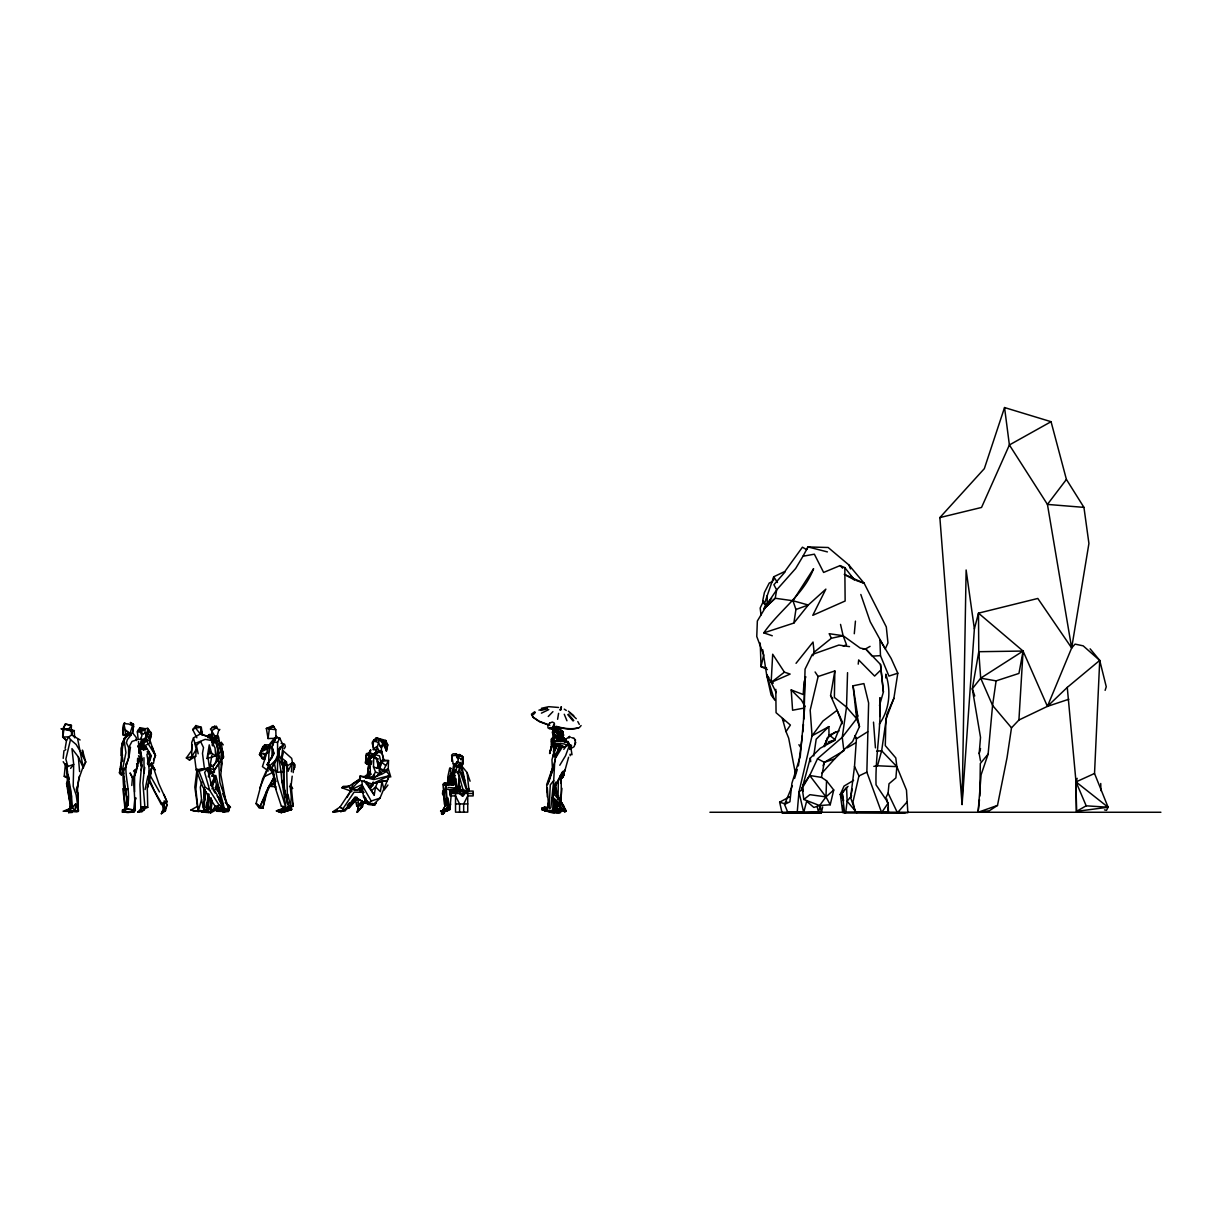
<?xml version="1.0" encoding="UTF-8"?>
<svg xmlns="http://www.w3.org/2000/svg" width="1222" height="1222" viewBox="0 0 1222 1222"><rect width="100%" height="100%" fill="white"/><g stroke="black" fill="none" stroke-linecap="round" stroke-linejoin="round"><path stroke-width="1.5" d="M205.082 789.458L205.067 798.883L203.326 807.467M294.93 767.569L294.945 764.483L293.708 765.323M377.308 776.214L379.095 773.465L375.536 772.044L373.489 766.897L373.856 754.264L376.773 751.469L381.508 750.995L383.907 760.435M457.776 762.467L458.235 759.442L455.943 755.242L456.402 753.867L453.118 753.806L451.59 755.104L453.225 763.949L454.813 764.132L457.776 761.596L459.716 762.803M272.032 755.44L272.048 746.871L275.989 736.24L279.09 738.76L279.731 737.996L283.076 745.313L281.259 759.717L277.776 751.927L279.93 747.375L283.076 745.313L277.776 751.927M879.947 716.52L879.977 697.67C881.536 726.922 875.151 755.7 876.037 784.829L888.226 802.946L888.394 812.279L855.263 812.202L852.971 801.953L858.944 775.939L854.514 766.438L856.423 738.806L855.094 735.781M130.479 747.1L128.936 757.335L125.362 768.042L121.436 774.947L119.909 773.526C121.421 761.902 121.528 750.232 123.957 738.898L126.767 735.843L132.556 732.818L133.488 724.341L130.357 722.446L133.946 726.8M205.77 810.262L208.183 808.613L209.573 797.737M566.458 741.571C534.961 740.944 562.884 739.784 568.245 742.487L569.651 744.641L564.289 747.146L562.456 746.871L554.88 759.045L553.703 780.568L550.297 784.829L549.136 807.574L544.096 807.284L546.708 808.139L548.449 806.153L547.349 787.9M121.009 755.593L121.054 748.368L124.262 738.241L126.767 735.843L131.273 734.682L125.194 729.824L123.819 723.607L124.888 722.752L123.575 724.493L123.3 735.247L127.057 735.766L128.478 733.032L123.3 735.247L122.674 729.733L123.819 723.607L128.661 723.989L132.495 725.685L129.883 733.826L125.576 737.737L122.078 744.534M133.962 777.391L136.207 771.678L135.581 769.478L133.641 779.56L135.306 810.278L134.023 811.897L126.92 812.416L122.643 811.469L122.475 810.11L125.729 808.582L126.996 796.652M447.313 804.382L447.344 799.448L446.565 804.259M549.136 807.574L542.232 807.773L542.064 809.774L550.358 811.851L552.741 810.751L553.703 780.568L550.862 807.62L549.793 808.765M560.715 783.394L560.745 779.865M775.802 689.345L776.062 712.686L790.39 725.058L786.021 731.596L788.679 738.18L795.415 773.587M131.273 734.682L127.332 739.661L126.446 742.869L128.631 747.681L128.539 757.762L125.362 768.042L121.833 769.493L120.367 768.226L121.589 762.131M214.476 772.212L213.025 766.301L219.395 756.617L215.622 740.914L217.104 737.385L218.646 737.172L221.319 753.898L220.693 760.313L214.507 769.906L214.033 772.655M767.126 606.036L767.233 595.618L773.725 576.769L784.891 571.453L802.426 547.196L806.612 549.625L808.002 546.937L828.165 547.502L848.862 564.931L864.168 583.276L886.301 626.917L887.966 642.925L885.247 648.943L870.232 621.784L860.823 594.472M803.954 718.964L805.099 677.217M222.007 759.733L223.229 753.531L221.808 748.628M121.879 755.578L122.063 742.839L122.796 745.176M361.895 781.087L363.423 796.759L365.943 800.792L368.952 802.09M466.621 788.327L461.656 765.904L460.511 765.048L456.218 767.187M283.305 752.813L281.87 758.587L284.39 771.525L277.425 772.319L277.715 755.639M381.203 752.309L381.585 746.352M558.347 780.339L558.011 799.264L555.353 783.592M792.375 785.67L784.555 804.397L787.701 812.126L797.172 812.767L798.959 791.963L812.05 735.812L810.186 710.15L818.129 676.514L834.84 670.939L834.382 697.411L846.525 707.126L856.653 718.704L859.494 726.571L852.666 741.403L834.611 758.923L821.658 773.465M142.073 758.954L139.934 784.661L140.805 807.345L147.755 807.421L147.266 787.976L152.551 765.003L158.86 783.791L166.956 801.678L165.917 803.312M218.234 739.157L218.295 735.995L217.256 735.705L215.103 736.362L214.186 740.104L217.104 737.385L215.103 736.362L210.413 729.015L214.492 726.311L216.431 726.403L217.073 727.747M72.205 808.429L66.187 811.209L77.444 811.515L63.162 811.225L70.555 808.475L70.815 797.034M142.149 743.098L140.698 738.424M460.786 762.421L460.725 764.926L462.435 765.125L462.405 758.77M885.736 677.92L885.813 674.162C891.205 690.842 889.692 709.478 879.382 723.989M69.15 791.108L69.318 784.341M126.767 797.065L127.623 805.466L126.049 809.056L133.733 809.911L134.863 798.47L136.07 798.088L135.153 800.41M446.397 788.816L451.59 790.649L449.864 809.59L447.191 810.873L440.775 811.225L444.945 810.507L447.512 807.452L446.03 784.799L451.437 782.951M77.597 806.23L77.918 793.964L76.451 788.48M208.565 770.792L208.763 769.127L210.276 769.631L208.595 771.403M283.535 783.378L284.65 762.024L281.824 763.506L283.901 769.295M469.126 789.427L469.08 791.001L466.086 791.062M458.158 766.24L459.533 766.24L459.426 772.564L458.357 772.823L462.878 789.305L464.62 790.267M962.646 783.562L962.081 804.519L939.871 517.578L984.336 468.637L1004.545 407.552L1051.057 421.697L1066.409 479.436L1083.945 507.374L1088.924 543.469L1071.663 647.966L1047.422 706.377L1018.919 720.018L1011.495 727.823L1007.065 757.548L997.488 805.435L989.316 810.766L978.089 812.263L981.098 774.794L988.124 754.096L992.569 705.4L996.098 680.868L1018.949 673.429L1023.074 651.051L978.486 613.154L974.377 628.902L962.081 804.519L966.128 569.987L974.377 628.902M63.865 729.32L62.948 736.545L66.492 740.624L62.673 737.095L62.902 729.106L72.129 731.092L72.266 734.651L68.707 736.866L66.492 740.624L65.148 748.368M443.815 813.165L443.189 813.913L443.006 811.836L445.404 804.275L443.54 787.426M803.45 724.386L802.839 731.978M803.618 718.673L805.069 669.137L812.263 654.473L838.857 645.063L849.534 646.637M847.549 672.665L846.525 707.126L842.248 737.309L843.883 750.736L824.331 762.329L823.078 765.766M221.442 765.216L221.594 760.115M221.793 753.317L221.9 749.911M447.588 784.6L447.817 776.856L449.65 768.333L450.918 768.394L449.65 768.333M547.975 806.994L548.098 803.114M888.226 802.946L881.642 812.615L866.856 772.151L868.628 702.986L863.908 683.587L853.048 685.817L856.653 718.704L842.248 737.309L817.533 758.709L809.697 775.481L802.197 788.175L803.816 799.478L819.626 805.558L830.212 804.763L833.74 790.008L826.546 780.751L821.474 777.391L809.697 775.481L803.297 784.753L802.197 788.175L803.266 791.413M365.943 800.792L366.692 800.211L368.189 804.366L373.214 804.779L376.391 802.625L374.955 804.702L365.149 803.114L365.332 797.829M450.536 772.243L450.643 768.669M826.546 780.751L825.98 796.881L830.212 804.763M212.017 788.938L213.896 780.98M443.204 813.149L443.815 811.545M71.243 729.977L71.426 725.379L65.316 724.081L63.04 728.511L72.052 730.13M374.283 777.925L374.436 774.305M451.224 784.142L451.101 783.18C450.2 786.433 455.058 783.882 452.064 785.242L451.101 783.18L451.392 777.329M842.997 805.451L842.722 812.447L844.616 812.752L907.854 812.752L906.48 790.084L896.856 766.652L895.787 757.915L885.293 745.619L885.904 719.254L893.878 698.358L897.803 673.2L891.128 658.414L879.916 639.9L880.466 655.634L888.929 676.087L897.803 673.2M146.441 732.284L144.7 742.35L142.18 742.06L139.904 750.216L142.226 747.589M149.527 760.634L149.741 755.532L147.129 751.729M773.587 580.206L773.725 576.769L777.452 582.497M202.409 811.164C215.469 810.461 190.876 811.408 208.397 812.554L210.902 811.607L211.207 797.89M557.553 809.269L557.858 802.579M1104.52 809.896L1106.506 810.339L1108.094 807.238L1094.53 773.48L1099.724 660.399L1090.131 648.836M440.775 811.225L446.213 809.147M555.903 800.379L555.399 810.69L554.101 812.202C543.607 810.721 553.841 814.158 556.82 811.988L558.103 811.775M199.537 810.736L202.776 812.233L206.304 811.607L206.854 802.762M221.228 770.578L221.625 762.956M561.188 803.129L561.265 778.75M137.49 761.474L137.658 758.282M776.199 692.614L771.158 682.411L772.686 654.228L784.402 672.161L790.13 674.07L771.158 682.411L766.652 674.804L762.742 649.753M126.08 763.506C124.659 777.574 130.785 791.474 127.623 805.466L123.789 776.841M149.038 736.835L150.077 739.799L151.436 733.918L147.694 728.358L147.236 735.72L144.944 732.956L145.204 728.709L147.694 728.358L151.436 733.918L150.077 739.799L146.548 735.598M455.669 769.478C451.498 772.946 455.837 783.348 452.018 784.768M356.992 802.625L356.778 806.153L363.071 804.122L362.277 801.143L359.237 804.977L356.778 806.153L355.266 799.127M1018.919 720.018L1023.074 651.051L978.776 651.708L972.3 688.78L980.518 737.401L979.189 753.562L980.502 760.939M206.304 811.607L208.137 793.826M216.431 726.403L216.172 727.854L211.895 730.542L211.559 735.751L214.171 740.364M212.231 800.227L210.902 811.775L208.091 812.141M216.111 785.181L215.851 789.259M71.609 807.818C66.904 793.368 67.974 778.704 65.957 763.918M150.077 739.799L150.612 731.627M221.793 761.398L220.861 774.947L225.81 801.296M368.769 768.424L369.212 762.207M557.11 745.053L553.077 755.456L553.749 756.51L555.659 757.06L556.407 755.822L558.24 747.833M70.555 808.475L71.487 795.705M448.489 781.591L448.596 777.314L449.925 777.223M214.354 728.068L214.492 726.311M449.314 805.985L449.054 809.3L447.191 810.873M122.643 811.469L133.183 811.958L135.306 810.278L134.863 798.47M369.411 762.253L369.029 767.248L369.777 756.8L376.773 751.469M192.282 745.008L191.487 750.812L186.34 757.93L189.486 760.115L195.734 756.296L196.268 749.361L193.519 737.844L200.271 733.979L208.183 736.438L211.666 740.211L212.72 745.634M553.398 738.867L552.955 737.217L551.947 738.516M567.42 743.495L568.627 742.808L567.802 741.342L565.144 741.998L565.343 739.554L569.544 736.484L570.185 737.37M554.941 786.097L554.605 790.206L566.198 811.118L564.579 812.263M213.545 742.93L213.728 740.761L214.11 742.365M785.074 571.942L773.893 584.758L776.657 589.921L775.237 598.261L763.643 609.06L776.657 589.921L795.644 568.505L802.976 556.239L814.371 554.192L823.613 572.431L840.064 565.603L844.83 567.634L845.135 601.01L812.783 615.323L825.873 589.126L808.277 605.012L793.872 623.052L763.811 632.874L772.289 635.776M876.617 751.163L881.658 750.782L896.856 766.652L895.894 777.91L889.005 783.776L888.089 793.17L885.675 798.073M557.339 809.132L556.529 800.929M131.793 785.486L132.45 777.94L130.067 772.915L133.641 779.56L132.45 777.94M75.672 803.893L75.016 811.133L65.072 811.148L72.419 807.284L75.672 803.893L78.3 811.423L65.072 811.148L68.356 810.675M210.81 805.329L211.131 801.831M854.285 633.729L855.446 621.143M63.208 758.404L63.926 750.782L65.805 749.636M72.129 731.092L72.266 734.651M66.416 777.543L64.231 776.306L65.423 763.903M291.416 771.754L292.272 762.849L294.227 763.521L293.188 772.61M121.895 760.619L122.46 754.722M377.216 752.935L375.811 752.615L379.248 740.104L374.161 739.906L372.114 742.9L373.81 749.514L372.863 744.672L374.161 739.906L376.3 739.753M559.905 808.842L560.287 805.099M560.654 801.372L561.952 788.312M197.643 771.54L195.871 789.03L198.224 811.469L204.074 811.194L203.875 787.457M368.662 768.058L369.777 756.876L376.636 752.034M450.383 794.865L450.765 791.077M287.017 803.251C287.918 790.802 286.284 778.582 287.048 765.98L285.444 763.353M144.013 772.457L142.882 782.997L144.975 808.032M451.575 775.665L453.637 765.171L456.295 763.994M370.235 762.803L367.303 764.376L365.47 763.078L366.524 753.653L370.159 752.92L372.175 753.699L371.183 756.693M979.479 799.646L978.089 812.263L997.488 805.435M979.861 796.041L980.304 763.49L988.124 754.096M365.47 763.078L366.524 753.653L372.175 753.699M804.809 706.041L800.273 756.281L791.932 783.18L789.916 801.8L784.555 804.397L786.861 801.754M858.226 664.142L858.684 659.941L874.616 676.072L881.047 669.763L880.512 664.493L865.894 649.203L860.212 648.072L843.119 635.715L829.173 633.699L831.388 638.251L843.119 635.715L846.525 644.788L843.165 646.026M564.289 747.146L551.565 744.473L551.718 739.234L563.281 731.932L562.456 736.377L557.125 739.967M211.91 755.013L208.351 776.978M292.195 776.153L291.142 785.364L293.188 806.26L287.812 806.902M370.067 771.433L369.701 774.595L365.622 777.834M287.094 801.525L287.949 794.315L290.561 806.81L291.264 797.172L290.194 785.929M215.973 762.604L217.776 748.001L215.622 740.914L213.193 743.908M144.746 767.462L144.059 772.915L143.952 757.701M197.063 768.974L194.817 787.136L198.224 811.469L190.938 810.018L197.368 806.398M845.685 812.752L847.136 801.22L846.602 787.426L842.187 793.063L844.616 812.752M859.188 812.034L855.69 812.202L850.619 797.691L854.514 766.438M370.205 752.92L370.587 749.972L368.036 754.448M351.936 791.459L341.87 787.762L342.97 786.571L349.003 786.25L350.729 789.87L359.451 780.262L359.971 776.153L373.199 777.528L382.44 773.908L386.488 771.357L388.26 768.684L388.52 760.558L382.517 759.992L380.821 761.306L379.737 768.546L382.975 771.158L386.488 771.357L390.765 776.993L388.26 768.684L382.975 771.158L376.437 776.276M373.138 755.196L369.777 756.876L370.403 773.618L367.578 773.663L369.777 756.876L372.863 755.318M554.024 789.733L552.833 798.76L555.796 782.156M798.394 765.919L802.35 735.751M367.578 773.663L369.67 757.884L373.489 757.014L378.484 759.03M456.005 787.625L458.082 788.343L459.335 777.925L457.685 771.983L459.426 770.104L459.533 766.24L456.738 767.34L456.05 771.357L454.11 774.137L456.005 787.625L451.208 792.116L457.41 791.398L458.617 789.213M268.061 738.531L269.314 729.229L272.995 725.578L273.942 726.83L266.35 728.465L268.061 738.531L276.065 738.317L275.775 729.733L272.995 725.578L266.35 728.465L275.775 729.733M553.031 735.598L553.612 731.352L555.307 736.698M559.798 811.927L557.324 812.141L555.796 810.721L560.318 808.292M137.475 764.422L138.239 758.938M448.123 784.035L443.189 784.219L444.396 804.305M205.892 807.635L206.579 802.747M204.899 799.066L205.938 791.749M213.025 745.619L213.728 740.761L212.353 745.145M813.76 755.975L816.189 739.188L828.867 726.616L829.005 735.186L824.407 746.55M195.917 725.562L195.566 728.007L200.271 733.979L202.516 735.018L201.294 727.334L195.917 725.562L192.709 729.58L196.879 737.798M204.257 796.393L204.38 788.862M565.343 739.554L564.915 741.708M442.929 790.771L442.456 793.888L443.754 795.4M448.214 780.11L448.932 780.69L450.536 778.429L449.833 776.673L450.887 773.648L451.712 776.749L450.399 777.696L451.361 779.056L449.421 780.995L448 778.521L453.225 771.556M452.583 790.359L451.208 792.116M793.872 623.052L795.919 609.518L792.986 600.75L813.592 568.688C803.664 594.9 779.239 610.404 763.811 632.874M200.271 733.979L201.294 727.334L195.566 728.007L192.709 729.58M371.289 764.514L371.855 760.771M79.033 777.421L77.169 789.366L79.369 776.214M207.022 758.572L209.252 744.87L211.605 753.18L215.683 755.96L215.072 748.017L211.36 740.501L205.189 739.356L195.153 743.45L196.238 745.542L200.591 741.494L203.509 747.62L202.485 753.348L204.425 768.592L196.192 769.829L194.542 756.693M132.22 810.522L131.961 812.218L128.325 812.462M561.57 736.881L560.455 736.515L561.708 736.438L562.471 731.764L560.577 731.535L561.127 732.436L560.898 731.367L563.281 731.932L562.349 736.209L556.545 740.563M372.435 792.177L374.222 795.094L375.551 786.968L377.873 781.775M557.599 719.284L558.591 713.343M464.543 792.711L464.681 791.902M802.197 788.175L810.323 758.052L820.237 748.231L834.534 740.425L842.202 721.667L830.578 695.639L834.84 670.939M450.399 777.696L451.59 774.381L450.49 773.908M361.055 803.144L362.751 805.878L357.206 812.324L358.428 805.512M360.307 777.238L359.971 776.153L373.718 779.575L389.39 775.68L379.981 798.149L373.214 804.779L374.955 804.702L365.149 803.114L366.004 798.348M387.802 744.962L382.303 740.165L383.28 744.351L382.837 746.245L380.928 747.421L378.301 742.472L373.963 740.944L376.345 737.844L382.303 740.165L386.412 751.072L387.099 745.695L385.709 740.456L387.802 744.962L386.412 751.072L384.915 746.367L385.709 740.456L376.345 737.844L372.481 741.815M555.078 787.61L554.605 790.206L566.198 811.118L556.331 810.537M850.619 797.691L852.192 789.091M123.086 743.602L123.957 738.898L125.942 752.599L121.436 774.947L119.405 772.747L120.367 768.226M139.369 753.073L140.24 748.628L145.708 739.814L147.786 739.906L150.52 742.029L155.102 755.502L153.483 763.185L149.374 766.301L147.526 763.246L149.741 755.532L151.391 755.853L148.336 764.804L153.483 763.185M821.474 777.391L824.331 762.329L834.611 758.923M556.407 755.822L560.119 745.664M145.128 789.519L147.709 776.871L152.185 766.576L150.718 763.735M575.791 742.35L574.096 746.673L572.171 747.849L569.91 747.116L569.727 749.361L571.27 746.871M766.179 606.54L762.742 600.689L764.407 592.517L769.249 583.031L772.686 581.519M206.655 806.199L209.13 794.208M269.252 764.605L262.593 779.101L256.085 803.541L259.217 808.032L262.837 808.17L266.259 791.841M446.274 784.631L445.495 788.343L447.512 807.452L449.864 809.59M561.509 741.006L563.586 735.094L562.517 732.772M541.926 808.857L543.622 809.453L544.798 808.277L545.592 809.926L547.074 810.033L544.615 811.072L552.741 810.751M553.383 751.866L554.925 744.626M141.095 770.471L142.271 765.064M72.373 812.447L68.676 812.645L70.326 805.283L66.523 783.546L67.897 780.033M136.207 771.678L138.957 758.327M220.556 745.527L221.274 742.365L223.275 744.855M147.602 787.839L151.116 772.61M369.426 754.967L370.587 749.972M541.988 808.827L542.232 807.773L544.997 807.727L541.988 808.827L542.064 809.774L548.586 811.713L550.801 810.736L545.592 809.926M822.681 806.932L821.291 812.92L782.049 812.752L779.651 802.182L789.381 796.897M62.673 737.095L68.707 736.866L70.494 739.646L65.851 759.106L67.882 766.515L66.614 766.881L63.193 761.718M552.344 744.152L549.763 753.455L551.809 743.984M553.23 737.828L554.085 734.697M560.058 709.967L561.341 706.927L560.363 710.104M549.763 753.455L552.038 743.999M553.551 737.981L554.299 734.712M549.533 753.271L552.252 744.076M561.341 706.927L560.577 710.135L561.433 707.003M825.079 745.619L826.423 740.165L824.102 746.52M357.374 811.958L359.253 804.641L361.834 807.009L357.206 812.324M262.837 808.17L256.085 803.541L259.812 807.085L262.837 808.17L268.092 787.716L273.988 777.207M212.506 745.481L213.728 740.761M451.208 777.375L451.239 774.381M556.071 744.045L551.962 759.809L552.573 770.99M451.666 791.26L451.346 792.452L452.323 792.116M562.12 772.151L554.269 787.93L563.525 770.975L553.948 788.602M570.43 749.346L571.499 745.298L569.101 744.794L570.857 747.711L572.018 754.738L570.002 754.28L570.2 755.746M575.257 740.685L574.371 738.531L571.621 737.584M806.489 801.861L803.694 812.508L797.172 812.767M979.189 753.562L980.533 748.551M217.256 735.705L218.86 729.717L219.838 729.458L218.982 730.267M162.786 810.965L161.35 813.715L165.474 810.66L167.154 804.473L164.16 800.868L164.558 810.828L161.35 813.715L163.152 809.193L162.526 804.213M450.582 784.127L449.742 781.209M135.764 771.571L137.231 766.255M198.224 811.469L201.538 799.432L200.316 787.151L201.783 782.202M560.287 778.506L564.701 771.296L568.612 757.228M873.822 766.362L877.488 765.766L881.658 750.782L886.912 714.259L893.878 698.358M440.73 810.965L444.777 810.751L440.562 811.087L443.342 811.652L447.344 810.675L449.329 808.949L450.674 804.107M83.111 766.759L79.094 778.154M560.501 741.112L561.035 739.188M564.701 771.296L565.114 769.814M274.828 740.303L275.989 736.24M125.27 809.269L122.811 788.633M879.473 705.537L883.399 691.973L880.512 664.493M456.325 791.734L457.731 787.579M560.226 737.172L561.417 739.661L563.037 734.162M351.035 791.856L351.814 789.244L362.14 790.405M454.263 774.427L453.316 777.635L455.455 775.283M561.417 739.661L563.25 733.505M216.63 739.646L223.336 757.365L214.507 769.906L210.49 768.669L210.199 771.189L213.392 772.365M553.413 766.026L555.399 759.488M794.56 778.49L797.294 769.509M68.676 812.645L71.105 804.718L70.326 805.283M280.968 771.388L281.763 780.155L288.774 806.535L286.192 808.872L281.381 806.23L275.79 789.259L272.781 772.411L273.423 770.334L268.168 767.951L259.66 788.312M448.596 777.314L447.939 779.437L449.436 782.538L448.123 783.852M1011.495 727.823L992.569 705.4L980.686 678.164L978.776 651.708L978.486 613.154L1037.814 598.459L1071.663 647.966L1075.054 644.116L1083.181 645.842L1099.724 660.399L1067.264 687.406L1076.017 781.912L1108.094 807.238L1076.475 811.362L1076.017 781.912L1077.162 778.322M1105.116 690.354L1106.261 686.749L1099.724 660.399M553.398 765.644L546.677 784.646L547.319 796.897M803.175 788.77L798.959 791.963L803.694 812.508L818.45 812.004L820.466 805.71M275.943 786.831L268.916 786.25L273.3 784.463L274.278 781.408M443.342 786.052L444.304 783.042L451.285 783.959M443.892 808.002L441.371 812.783L441.86 814.203L445.663 810.4M552.924 767.66L547.395 784.738L550.251 776.581M381.967 761.703L379.737 768.546L382.486 769.509M456.661 755.165L459.655 754.478M140.774 739.02L141.966 735.461L140.179 731.841L137.383 731.993L138.132 739.234L142.638 739.463L146.228 737.737L147.388 740.99M548.525 782.66L553.765 767.156L550.817 774.931M569.009 738.088L569.544 736.484M805.833 676.789L804.061 682.059L803.19 694.508L791.199 689.926L792.589 710.226L803.816 708.134M812.92 655.725L814.112 652.212L813.042 642.039L796.041 663.317M764.33 604.065L767.233 595.618M261.615 757.212L259.476 754.585L262.791 746.81L264.823 744.794L269.726 744.855M562.013 777.879L564.029 775.206L563.709 772.38L564.029 775.206M134.557 770.975L134.603 791.871M137.383 731.993L137.994 730.282M145.403 749.178L146.166 747.039L142.332 746.489L145.403 749.178L140.24 748.628L141.416 759.962M208.382 773.159L209.665 769.6L207.694 754.845M373.489 766.897L377.018 768.302L378.27 764.865M556.957 736.148L558.118 733.979M557.003 736.286L558.011 733.643M557.232 736.438L558.286 733.704M557.538 736.729L558.515 733.842M557.965 736.744L558.866 734.285L557.751 738.103M443.189 813.913L447.115 807.574M444.732 806.413L444.991 802.717M63.636 728.541L65.316 724.081L71.426 725.379L68.295 729.427L61.1 728.877M140.622 746.627L141.874 743.343L138.743 751.576M193.519 737.844L191.717 742.533L191.778 756.662L189.486 760.115M271.544 758.709L273.529 753.531L272.048 746.871L273.453 743.663M366.875 777.085L368.189 773.77L363.789 777.268M208.305 770.532L210.276 769.631L208.626 770.318M148.748 765.14L149.405 773.832L152.582 766.011L151.452 762.574M167.154 804.473L164.558 810.828L165.474 810.66M68.982 779.285L67.286 772.548L71.075 791.566L72.419 807.284L75.016 811.133L78.544 810.919L76.131 794.865L73.198 786.296L73.687 764.346L71.961 748.628L78.345 756.937L83.295 767.798L85.739 761.993L82.409 750.094L82.852 756.449M370.526 788.205L373.168 781.973M268.092 787.716L259.812 807.085L274.049 777.36M274.858 740.456L276.248 737.233L279.731 737.996L277.577 742.502L277.623 758.327L271.299 768.745L267.114 764.636L274.018 753.332L272.048 746.871M382.975 771.158L388.52 760.558L380.821 761.306L385.526 765.461M905.242 812.752L842.722 812.447L840.354 794.346L844.035 786.097L853.582 780.354M211.742 734.391L209.191 734.483L207.603 736.958L208.076 737.92L208.55 736.209L211.834 736.377L213.285 739.447L211.895 730.542M375.887 782.584L387.053 780.766L389.39 775.68L372.038 783.913L359.436 780.232M153.483 760.008L155.53 755.563L152.124 746.718M208.794 809.392L210.871 804.916M210.49 768.669L209.863 769.997L210.841 771.464M763.46 601.178L760.16 608.052L761.031 614.972M281.518 761.459L286.208 765.125L288.239 770.853L292.425 762.406L291.676 758.358L283.183 750.827M67.042 786.174L69.272 781.698M140.561 749.132L145.708 739.814L155.53 755.563M452.048 790.649L455.103 788.984L456.081 787.044M455.699 789.213L450.078 789.687L449.925 792.238M454.263 780.659L453.912 783.699M557.767 744.458L553.963 751.912L553.749 756.51L556.652 752.355M556.422 739.111L558.485 739.631L559.08 738.5M138.605 747.192L142.073 740.486L138.285 746.779M210.413 785.364L215.332 775.848L211.62 776.031L214.003 775.145L209.985 771.678L211.941 772.716L214.996 777.925M456.906 772.64L459.426 770.104L466.498 789.977L468.713 788.266L467.125 772.594L461.656 765.904L458.968 766.774L461.626 768.134M558.149 750.95L562.196 745.71M463.489 791.001C464.589 794.193 467.4 790.405 465.46 792.635L464.772 792.284M128.631 747.681L132.007 741.433L137.353 739.631M211.849 785.99L216.004 778.307M453.209 784.86L451.33 782.89L452.247 783.837M802.976 556.239L808.002 546.937L827.416 551.901M451.819 784.936L452.583 783.562L452.858 784.493M284.268 748.719L285.383 746.734L284.589 744.137L281.136 743.358M347.017 797.431L351.814 789.244L355.113 790.069M559.859 808.307L560.852 807.467M559.783 765.247L565.572 755.67L569.651 744.641L566.901 745.176L564.167 743.908L553.734 743.19L551.489 744.366L558.301 746.245M274.018 753.332L267.114 764.636L269.588 765.965L271.299 768.745L278.448 753.913L279.93 747.375L277.623 758.327L269.588 765.965M142.332 807.146L137.781 812.172L140.087 811.408L142.623 807.268M125.576 737.737L128.478 733.032M186.34 757.93L191.778 756.662L196.268 749.361M551.443 741.708L553.108 741.357L555.2 737.966M461.687 765.048L463.291 763.506L463.077 757.457L459.503 754.952M61.421 728.694L62.49 728.831M148.824 751.53L146.915 754.57L148.442 763.383M140.24 760.97L138.086 760.863L139.72 758.282L138.529 755.715M372.038 777.36L375.536 772.044M139.873 727.67L137.475 731.275L145.204 728.709L139.873 727.67L140.331 731.092L143.173 734.239L144.944 732.956M566.901 745.176L563.8 749.315M210.81 785.517L215.882 777.986M351.814 789.244L339.976 807.085L345.307 810.766L332.827 811.759L339.976 807.085L342.832 808.872L354.105 792.131L364.125 792.345M212.704 737.431L213.285 739.447L215.057 738.943M209.344 768.974L211.146 766.331M462.955 796.301L462.619 793.384L464.406 794.758L462.053 796.026L459.304 791.382M83.57 765.14L85.739 761.993L80.927 752.462L76.161 744.488L70.494 739.646M207.419 736.683L207.648 735.598L209.848 735.293L211.65 740.807M230.118 807.024L228.529 805.222L230.439 807.177L228.071 808.964M555.277 741.846L554.91 741.372M452.919 792.666L456.478 792.971L457.15 792.055M370.969 787.075L373.122 784.142M763.643 609.06L771.632 598.138M210.321 813.058L215.225 806.398L219.196 805.267L222.114 806.627L210.321 813.058L219.196 805.267L209.741 790.435L204.639 772.441L207.771 768.378L209.665 769.6L206.686 770.303M460.801 759.748L462.878 756.922M337.379 810.201L333.01 812.156L345.459 810.308L355.358 797.065L365.149 803.114L364.462 795.934M553.841 726.342L566.168 740.868L553.902 727.961M565.893 740.868L555.888 731.199L549.61 727.625L552.634 727.686L553.78 724.463M270.78 782.691L273.3 784.463L275.026 782.187M387.924 785.043L384.029 790.145L381.997 781.27L372.038 783.913M1066.409 479.436L1047.437 504.411L1071.663 647.966M142.317 759.885L140.209 749.834L143.57 745.435L143.585 749.865M70.586 768.394L73.687 764.346L67.882 766.515M348.041 806.031L354.762 797.34L365.149 803.114M276.248 737.233L270.627 744.442L268.84 754.142L268.641 766.606L277.425 772.319M458.51 766.255L460.297 763.964L456.493 765.889L453.637 765.171M213.025 766.301L219.41 758.205M1068.822 699.244L1047.422 706.377L1023.074 651.051L980.686 678.164L972.3 688.78L974.744 695.944M208.656 768.669L211.696 764.85M274.935 737.553L269.665 744.122L262.44 766.622L268.336 770.99M361.834 807.009L362.751 805.878M851.612 795.736L847.136 801.22L856.775 812.752M273.3 784.463L275.637 781.622M138.728 749.101L140.591 746.841M355.846 799.662L348.912 808.002L346.3 808.048M447.496 784.05L448.749 782.554M444.945 810.507L447.512 807.452M347.277 805.435L349.568 802.808M452.491 772.854L449.192 777.482L450.078 777.1M581.122 725.547L579.304 727.609C571.804 729.733 563.648 728.541 556.27 726.311M442.318 814.448L445.22 810.66M442.776 814.142L447.206 809.163M139.476 746.825L141.935 744.076M907.152 801.876L897.437 812.737L888.089 793.17M220.693 760.313L223.336 757.365M458.968 766.774L460.511 765.048M141.889 811.652L146.304 807.238L141.889 811.652L137.781 812.172M221.93 759.076L223.687 757.121L221.824 748.536M446.595 810.049L448.046 808.445L446.931 798.913M379.981 798.149L371.213 801.036L368.189 804.366L374.955 804.702L371.962 803.389M533.479 714.488L535.282 712.502M360.016 791.062L362.415 788.511M534.747 711.708L531.433 714.167L532.853 716.963L539.07 721.194L549.854 725.272M221.793 808.72L216.615 810.904L228.117 811.133L229.262 809.926L222.71 793.582M559.141 749.101L560.119 748.276M548.266 716.489L552.924 711.647M842.187 793.063L843.608 800.929L840.354 794.346L848.068 786.326M545.119 809.178L546.234 808.032M208.55 736.209L209.527 735.247M150.52 742.029L148.366 744.137L142.332 746.489M544.248 808.124L545.043 807.345M563.388 777.009L561.86 778.017L560.043 776.184M1047.422 706.377L1067.264 687.406M556.56 810.843L553.276 811.988L554.467 811.439M213.285 739.447L214.492 738.714L213.774 738.409M548.449 806.153L546.708 808.139L544.096 807.284M456.952 754.89L458.021 755.593M370.403 773.618L365.76 777.971L371.289 774.152M125.744 807.635L122.124 812.004L128.081 812.431M375.154 741.433L376.177 740.486L373.963 740.944M144.12 744.763L138.712 749.697L140.209 749.834M560.531 732.818L559.202 734.04L556.407 731.306M151.436 764.437L149.374 766.301L147.526 763.246M562.471 731.764L551.153 739.203L551.565 744.473M148.504 779.987L160.8 803.587L162.77 805.435L166.956 801.678L163.916 794.376M207.832 736.515L208.87 735.919M833.74 790.008L825.98 796.881L819.626 805.558L813.852 807.452L806.505 801.128M373.764 755.868L377.766 752.34M369.655 757.64L377.277 752.508M126.905 808.949L123.086 812.202L122.475 810.11L126.905 808.949L133.733 809.911L133.183 811.958L134.023 811.897L134.145 809.025L135.306 810.278M370.052 757.93L376.254 752.676L369.456 757.457L371.534 758.098M441.86 814.203L442.761 813.44M814.112 652.212L831.388 638.251M368.876 767.905L370.297 766.774M361.513 786.708L358.856 788.847L360.093 789.611M369.792 758.251L372.679 756.128M840.354 794.346L843.272 792.009M356.442 783.119L359.375 780.782M803.816 799.478L809.911 794.682L825.98 796.881L809.697 775.481M559.722 810.705L553.642 812.233M369.38 787.014L372.084 784.921M352.41 802.839L356.534 799.646L348.912 808.002L346.926 807.085M771.158 682.411L784.402 672.161M133.534 771.036L135.581 769.478M366.264 755.822L369.288 753.562L367.303 764.376L366.264 755.822L366.814 763.246L369.686 761.169M826.866 738.348L835.588 731.856M223.977 811.973L223.152 812.004L225.154 811.316M290.943 805.298L291.584 809.575L282.847 812.279L288.972 807.925L291.584 809.575L291.126 805.924M457.196 757.808L459.212 756.387M283.871 808.506L279.227 811.759L276.432 810.889L285.413 807.421L281.427 812.676L276.432 810.889L284.68 808.75L288.667 809.896L281.427 812.676L279.227 811.759L288.667 809.896L286.498 808.246M360.505 778.506L349.003 786.25L341.87 787.762M223.351 807.284L216.508 811.271L228.361 811.607L229.262 809.926L219.899 782.615L217.776 748.001L219.395 753.317M461.458 765.125L462.298 763.551M359.176 779.697L353.265 783.531L350.729 789.87L361.849 784.661L371.213 801.036M356.396 790.298L362.002 786.754M867.696 731.764L856.423 738.806L854.713 735.598M270.062 747.757L262.226 749.101L259.476 754.585L262.348 757.991L265.311 756.174L263.234 753.21M223.473 812.34L229.018 808.964M287.048 765.98L292.272 762.849M551.153 771.54L551.962 771.067M847.197 747.833L855.369 742.976M454.202 780.537L455.562 779.743M1108.094 807.238L1086.19 805.817L1076.475 811.362L1076.017 781.912L1094.53 773.48M870.079 646.362L865.634 648.882L872.264 656.153L880.466 655.634M228.117 811.133L223.152 812.004L224.787 811.118M380.103 746.153L383.28 744.351L379.492 739.478M1051.057 421.697L1009.387 444.961L981.541 507.451L939.871 517.578M828.867 726.616L812.05 735.812L822.88 721.072L837.116 710.303L842.172 723.745M261.279 751.805L267.206 748.887L262.226 749.101L267.007 748.765L267.862 752.599L263.891 754.035M462.878 789.305L461.122 790.222L459.671 788.312L448.062 787.503M462.191 764.086L463.291 763.506M222.022 808.765L218.998 810.323L226.834 808.964L222.343 807.956L223.061 806.978L224.329 808.445L215.79 775.374M549.411 811.79L554.33 808.781L554.284 800.196L554.941 810.415L549.747 811.5M265.174 776.23L272.781 772.411L275.836 781.393M283.794 812.004L291.233 808.322M340.678 811.866L346.972 808.765L343.596 809.865M541.422 713.144L548.77 709.615M858.944 775.939L866.856 772.151M824.346 744.946L835.329 739.845L829.433 735.201M139.293 747.406L143.57 745.435M453.866 792.207L454.89 791.749M829.005 735.186L839.04 730.924M381.493 751.927L379.95 752.584L376.834 746.505L373.046 749.56L376.483 750.003M454.004 792.803L456.921 791.566L458.647 789.275L459.335 777.925M140.087 811.408L143.997 809.804L143.936 806.596M125.362 790.237L127.943 789.183L125.179 788.45M140.179 731.841L143.722 730.405M213.346 771.647L211.864 771.785M213.422 810.033L222.114 806.627L216.936 794.468L211.116 784.493L207.771 768.378L204.425 768.592M64.155 728.602L73.045 731.107L74.42 730.588L65.942 729.259M455.287 791.978L458.754 790.71M795.919 609.518L808.277 605.012L792.986 600.75L775.237 598.261L765.675 607.09L757.35 621.005L756.769 636.494L763.674 655.038L761.031 666.647L767.401 669.58M450.078 789.687L450.444 790.985L453.255 789.977M454.447 783.913L455.5 783.562M199.293 771.189L207.771 768.378L198.468 769.921L205.113 787.044L209.741 790.435M448 778.521L450.536 778.429M166.956 801.678L160.8 803.587L163.427 805.191M562.196 746.474L563.159 746.184L557.064 743.969M282.847 812.279L291.584 809.575M207.984 754.28L211.605 753.18L208.763 751.179M828.455 741.891L833.603 740.364M207.098 758.465L215.683 755.96M372.298 778.032L375.78 777.024M369.365 786.586L373.015 785.547M541.071 710.471L547.502 708.653M538.933 710.15L547.257 707.798M578.418 727.915C571.163 729.977 563.266 728.801 556.147 726.662M204.654 811.439L206.426 810.965M209.649 735.888L208.122 736.27L210.642 736.637L211.452 739.142M558.485 739.631L559.508 739.386M545.272 810.446L547.074 810.033M377.018 768.302L378.53 767.966M541.422 708.302L548.77 706.683L558.591 707.462M147.205 749.162L143.707 749.819L140.24 748.628M138.086 760.863L141.385 760.283M217.317 741.219L219.334 740.899M452.354 755.807L455.943 755.242M561.112 732.604L562.089 732.467M556.117 812.706L558.026 812.431M451.224 781.576L453.484 781.576M123.804 769.249L121.833 769.493L120.382 766.163M264.792 748.49L269.069 748.032M387.053 780.766L381.997 781.27L380.393 791.657L375.551 786.968L371.534 790.71L366.661 781.606M446.473 785.441L455.974 784.478M561.708 736.438L563.403 734.987M191.778 756.662L195.734 756.296M464.482 791.795L465.979 791.673M289.385 806.566L293.188 806.26L292.577 802.823M554.925 756.647L556.147 756.555L554.666 756.235M557.782 810.69L562.639 810.323L560.898 806.566L551.718 798.21M366.325 784.02L373.489 783.592M546.723 810.919L550.786 810.675M553.688 727.732L556.621 727.564L560.929 730.955L560.531 733.001L559.111 733.643L555.888 732.238M804.183 812.05L787.701 812.126M205.815 810.705L210.902 811.775M561.646 811.164L557.324 812.141L557.217 810.98M225.337 802.655L230.439 807.177M451.728 757.09L451.804 761.367M205.77 809.881L207.007 809.881M141.416 728.801L143.6 728.786M144.288 807.437L147.755 807.421M453.225 763.949L455.287 765.247L454.615 763.949M450.108 793.49L473.158 793.49M455.531 803.939L467.736 803.939M709.921 812.263L1160.9 812.263M782.049 812.752L821.291 812.92L820.298 805.588M215.179 787.518L218.784 787.533M363.988 777.314L373.199 777.528M460.938 791.581L463.642 791.657M342.97 786.571L348.087 786.724M443.006 811.836L444.09 811.866M877.488 765.766L896.856 766.652M208.565 735.659L211.162 737.126L211.803 740.608M140.805 807.345L142.546 807.437M456.875 755.578L459.212 755.715M884.591 812.05L888.394 812.279L887.814 807.299M1083.945 507.374L1047.437 504.411L1009.387 444.961L1004.545 407.552M380.256 752.676L381.997 752.813M281.381 806.23L284.39 806.52M562.532 735.125L563.586 735.094M456.524 755.639L458.158 755.822M552.955 737.217L554.269 737.37M456.142 754.829L462.053 755.67L463.077 757.457M64.231 776.306L67.668 776.78M456.295 790.344L459.335 790.71M862.595 648.79L865.894 649.203M265.403 754.906L261.325 752.981L261.844 758.358L265.205 758.801M561.387 731.596L561.906 731.504M456.112 790.344L461.015 791.016L456.723 790.054M573.576 738.409L574.371 738.531M459.014 762.727L456.891 762.559M553.276 811.988L560.715 812.386L558.821 813.21L554.605 812.233M449.513 783.928L444.304 783.042L444.762 783.714M273.239 741.769L277.577 742.502M457.364 789.504L460.679 790.069L459.671 788.312M211.986 727.121L216.172 727.854L218.86 729.717M980.686 678.164L996.098 680.868M466.498 790.542L469.08 791.001L468.713 788.266M549.778 811.912L554.513 812.798M766.53 667.945L761.031 666.647L760.252 643.016M203.937 735.369L208.183 736.438M71.334 730.848L71.624 734.972L80.117 739.967M779.651 802.182L784.493 803.679M68.356 729.381L73.045 731.107M190.938 810.018L194.756 811.286L204.074 811.194L201.538 799.432M443.189 784.219L445.159 785.593M856.057 580.419L864.168 583.276L844.249 574.355L854.438 579.839L844.83 567.634M64.873 776.444L67.989 777.635M292.18 762.727L294.227 763.521M455.103 788.984L456.921 789.702M550.893 728.312L556.193 731.367L566.015 740.929M557.247 727.579L562.517 730.893M441.585 813.47L442.501 813.852M458.907 754.921L461.519 756.036L460.358 755.532M458.372 761.856L455.21 765.033L453.973 768.867L452.232 777.788L452.629 783.714M458.418 757.64L461.244 758.877M548.464 725.013L539.498 721.713L533.479 717.62L532.059 714.885M130.494 722.966L133.488 724.341L132.556 732.818L136.253 737.538L136.375 740.563M554.773 731.077L553.581 731.611L553.856 733.628L561.081 740.12L561.127 737.538L554.467 730.542A2.093 1.222 -89 0 0 552.787 731.291A2.093 1.222 -89 0 0 553.184 734.147L555.735 736.744M560.211 740.104L560.654 740.303A1.665 0.978 -89 0 0 561.845 739.677A1.665 0.978 -89 0 0 561.524 737.401L555.155 730.924A1.665 0.978 -89 0 0 553.826 731.52A1.665 0.978 -89 0 0 554.146 733.796M456.616 761.978L457.822 762.543L457.776 761.596M452.293 776.627L454.676 777.834M227.536 805.267L230.072 807.192M208.183 808.613L208.794 809.804M373.489 757.014L376.193 758.404L380.47 765.461M817.533 758.709L824.331 762.329M261.844 758.358L263.57 759.29M558.118 808.689L559.798 809.606M342.832 808.872L345.459 810.308M560.547 777.039L561.86 778.017M458.861 782.92L460.679 790.069M555.72 809.132L554.437 809.361M382.15 752.569L380.592 751.606L381.508 750.995L383.8 760.39M564.259 709.142L566.29 710.471M286.208 765.125L282.236 762.467L286.254 764.147L285.123 761.031M291.08 787.472L292.547 788.48L290.408 784.127M289.538 786.281L292.547 788.48M450.964 775.42L451.346 776.963M71.105 729.198L74.191 731.688L74.771 737.844L74.084 736.347M552.634 727.686L566.168 740.868M552.038 727.701L565.893 740.715M200.576 810.446L202.776 812.233M281.091 757.472L286.467 761.902L288.239 770.853M568.398 711.173L573.775 715.71M129.883 733.826L125.194 729.824L125.591 734.086M553.123 797.538L562.884 806.046L563.861 811.225M569.926 712.991L576.28 718.704M210.932 770.99L209.863 769.997L210.199 771.189M268.168 767.951L272.781 772.411M840.064 565.603L842.676 568.199M850.512 575.959L854.438 579.839M791.199 689.926L801.433 700.084L804.84 706.24M208.473 771.953L210.963 773.954L208.107 771.571M218.952 799.57L222.954 803.602M554.742 730.176L558.561 734.04M558.301 734.804L554.483 730.924A1.665 0.978 -89 0 0 553.138 731.504A1.665 0.978 -89 0 0 553.459 733.78L560.501 740.639A2.093 1.222 -89 0 0 562.196 739.89A2.093 1.222 -89 0 0 561.799 737.019L555.43 730.557A2.093 1.222 -89 0 0 553.749 731.306A2.093 1.222 -89 0 0 554.146 734.178M559.844 741.158L553.199 734.529A2.536 1.482 -89 0 1 552.558 731.673A2.536 1.482 -89 0 1 554.009 729.824M217.134 795.996L221.9 801.006M563.754 805.756L552.909 792.666M558.928 805.909L562.639 810.323L555.552 801.8M459.533 766.24L461.122 768.149L464.589 780.171M568.398 714.122L573.775 720.552M567.848 714.717L573.042 720.949M561.356 738.562L563.617 741.28L561.815 738.653M449.833 776.673L451.193 778.338M556.025 801.189L559.508 805.542M349.003 786.25L351.31 789.168M568.245 742.487L569.116 745.389M775.023 700.405L771.067 694.875L766.652 674.804L768.837 677.63M771.036 680.44L773.221 683.266M364.156 780.384L374.222 795.094M456.402 753.867L458.158 756.158L458.265 758.786M216.157 789.107L219.609 793.628M228.713 805.359L230.148 807.513M559.294 799.738L562.609 804.229M463.886 779.804L464.497 780.644M264.823 744.794L265.922 746.291M209.237 769.952L210.337 771.464M830.578 695.639L832.717 698.602M151.895 765.476L155.179 770.059L153.224 766.82M142.638 739.463L144.7 742.35M561.081 777.742L560.119 776.337L561.051 775.206L562.914 775.283L563.235 777.223M815.089 671.963L818.129 676.514M377.445 761.046L380.271 765.384M119.405 772.747L119.909 773.526M798.913 744.702L800.853 747.742M215.225 806.398L202.715 786.785L196.192 769.829M554.605 726.754L566.29 740.731L553.841 726.082M762.742 600.689L765.354 604.936M213.178 789.794L215.103 793.002M372.771 754.539L373.321 755.471M146.166 747.039L151.391 755.853M162.77 805.435L154.339 790.817L148.412 777.161M150.337 775.787L159.486 791.963M280.021 760.848L282.74 765.69M455.989 792.07L456.478 792.971M783.989 721.484L782.386 718.536L786.021 731.596M207.969 811.759L208.397 812.554M577.792 721.56L579.304 724.371M204.746 800.028L204.013 789.03M125.851 808.536L124.613 806.138C124.72 794.086 122.628 782.462 123.071 770.303L123.865 773.557M137.964 766.286L136.604 763.613L137.399 765.201M213.911 775.817L222.71 805.588M211.834 736.377L212.368 737.462M458.067 789.381L460.633 794.682L459.686 792.62M362.262 802.411L363.071 804.122L359.237 804.977L356.809 797.095M206.961 809.85L207.496 811.026M376.941 761.352L380.714 773.541M450.261 773.801L450.842 775.099M553.031 733.918L554.009 736.209M1076.017 781.912L1086.19 805.817M382.303 740.165L384.915 746.367M848.862 564.931L850.512 568.902M564.259 714.244L566.947 720.766M558.958 737.355L560.15 740.41L558.943 740.7L558.393 738.042M441.768 813.806L441.967 812.187L442.15 813.485M461.534 773.083L463.306 778.124M76.344 789.443L77.918 793.964M467.125 772.594L470.088 781.209M553.108 741.357L553.734 743.19M208.626 749.529L209.42 751.973L208.901 749.376M552.879 745.023L553.902 748.185M147.526 730.649L149.848 737.844M766.652 674.804L773.877 698.358M458.555 790.68L458.922 791.856M560.134 737.599L561.127 740.929M201.08 730.13L202.516 735.018M856.194 710.96L857.768 716.413L853.048 685.817M575.47 739.814L574.875 744.061M139.293 759.229L141.233 766.179M288.774 806.535L281.763 780.155L286.192 808.872L277.379 779.743L274.37 762.895M137.872 745.756L138.254 747.238M376.498 759.595L373.856 754.264L381.508 750.995L373.856 754.264L379.492 755.883L381.02 762.956M77.734 739.325L83.295 767.798M443.555 796.041L442.639 791.825M817.167 806.444L818.45 812.004M840.537 624.411L843.119 635.715M857.202 716.107L859.494 726.571M196.421 745.466L198.163 753.745M210.581 770.853L210.764 771.693M66.614 766.881L67.653 772.167M68.356 775.68L69.043 779.208M379.187 770.135L379.889 773.801M140.102 759.427L141.065 764.529M124.644 786.021L127.577 801.418M283.03 782.355L284.665 791.184L282.847 767.492M552.863 744.595L553.703 749.483M278.081 753.791L281.182 772.426M217.485 785.242L218.035 788.664M554.757 787.06L555.292 790.573L554.803 787.136M223.29 757.38L221.274 742.365M293.906 767.645L294.12 769.28M139.843 750.537L141.187 763.781M143.646 807.192L143.997 809.804M123.208 770.67L124.675 781.82M455.837 778.46L456.997 787.35M273.423 770.334L275.79 789.259M886.836 798.989L887.218 802.319M448.077 798.042L449.329 808.949M881.047 669.763L883.399 691.973M810.323 758.052L810.69 761.718M447.115 799.157L447.848 806.596M68.875 782.324L71.456 808.338M444.976 805.573L443.586 789.595M78.345 756.937L79.598 771.586M555.353 787.044L555.934 793.995M546.998 788.297L547.319 792.009M459.839 786.021L460.144 789.779M361.849 786.128L362.384 792.635M978.776 651.708L979.051 655.404M873.501 722.141L875.441 747.849M82.745 752.874L82.974 756.387M127.073 796.866L127.623 805.466M138.514 741.387L138.987 753.439M454.172 773.373L454.34 777.91M122.551 757.518L122.689 761.23M77.368 786.021L78.3 811.423M445.205 799.371L445.419 805.787M149.344 770.746L149.405 773.832M1100.747 783.501L1100.9 790.665M560.44 795.537L560.562 803.022M467.736 791.077L467.736 812.156L455.531 812.156L455.531 791.077M463.673 812.156L463.673 803.939L467.736 795.919L473.158 795.919L473.158 791.077L450.108 791.077L450.108 795.919L455.531 795.919L459.594 803.939L459.594 812.156M561.631 737.584A2.536 1.482 -89 0 1 560.302 741.342M562.074 737.492A2.719 1.589 -89 0 1 560.638 741.525M561.784 736.652A2.536 1.482 -89 0 1 562.273 740.104A2.536 1.482 -89 0 1 560.241 741.006L553.872 734.544A2.536 1.482 -89 0 1 553.398 731.077A2.536 1.482 -89 0 1 555.43 730.176M561.295 738.821A1.665 0.978 -89 0 1 560.302 740.471M561.234 739.875A2.093 1.222 -89 0 1 560.165 740.914M553.474 734.697A2.719 1.589 -89 0 1 552.787 731.642A2.719 1.589 -89 0 1 554.345 729.641M549.732 722.996L547.899 725.44L547.975 727.915L549.931 728.969L552.604 727.991L554.437 725.547L554.345 723.073L552.405 722.019L549.732 722.996M268.015 746.505L266.503 748.063L262.791 746.81L268.015 746.505M560.791 733.063L559.202 734.04L560.806 733.093M222.755 788.709L222.373 787.548L222.923 790.038L222.755 788.709"/></g></svg>
